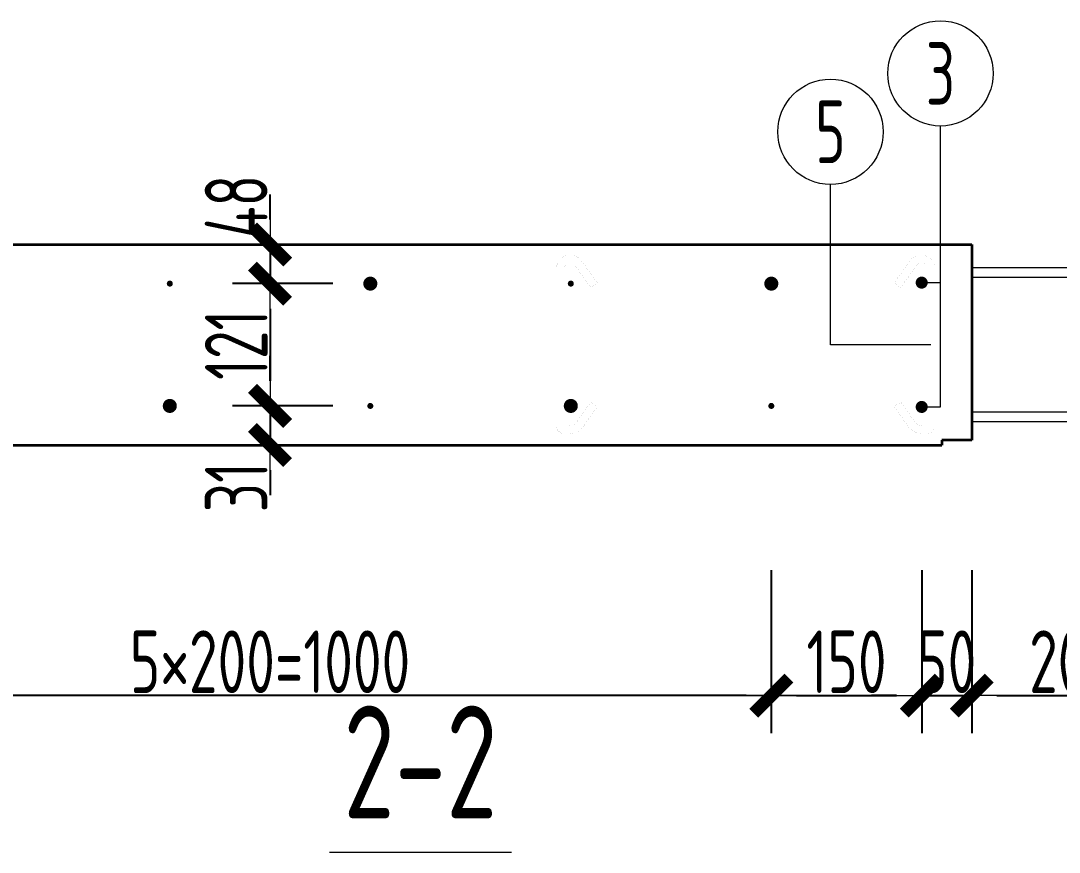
# Model space of a CAD drawing. Extents: x -85320 to 1679916, y -1321939 to 627.
# Drawn here: x 1114620 to 1118763, y -834776 to -831458 of the extents above; entities that cross this region are included whole.
import ezdxf
from ezdxf.enums import TextEntityAlignment as Align

# ---------------------------------------------------------------- set-up
doc = ezdxf.new("R2010")
doc.units = 0
doc.header["$LTSCALE"] = 1000
for name, color, linetype, lineweight in [('直线', 7, 'Continuous', 18), ('预制墙图名', 7, 'Continuous', 18), ('预制墙墙身水平筋', 130, 'Continuous', 18), ('预制墙墙身纵向受力筋', 1, 'Continuous', 18), ('预制墙墙身纵向非受力筋', 94, 'Continuous', 18), ('预制墙墙身附加筋', 94, 'Continuous', 18), ('预制墙拉筋', 130, 'Continuous', 18), ('预制墙详图标注', 3, 'Continuous', 18), ('预制墙详图轮廓', 3, 'Continuous', 35)]:
    doc.layers.add(name, color=color, linetype=linetype, lineweight=lineweight)
doc.styles.add('样式 1', font='yjkeng.shx', dxfattribs={"width": 0.7, "bigfont": 'yjkchn.shx'})
doc.styles.add('样式 2', font='yjkeng.shx', dxfattribs={"width": 0.7, "bigfont": 'yjkchn.shx'})
doc.dimstyles.new('盈建科结构', dxfattribs={"dimscale": 100, "dimtxt": 2.5, "dimasz": 1, "dimexe": 1.5, "dimexo": 0.625, "dimgap": 0.1, "dimtad": 1, "dimdec": 0, "dimrnd": 1, "dimzin": 0, "dimdsep": 46, "dimtxsty": '样式 1', "dimblk": '_yjkbk', "dimblk1": 'ARCHTICK', "dimblk2": 'ARCHTICK', "dimcen": 0.09, "dimadec": 0, "dimazin": 0, "dimtfac": 1, "dimtdec": 4, "dimtix": 1, "dimtmove": 2, "dimatfit": 3, "dimfxl": 1, "dimtolj": 1, "dimtzin": 0, "dimarcsym": 0})

# ---------------------------------------------------------------- blocks, each defined once
blk = doc.blocks.new('_yjkbk')
blk.add_line((-1, 0), (1.5, 0))
blk.add_lwpolyline([(-0.7, -0.7, 0.5, 0.5, 0), (0.7, 0.7, 0.5, 0.5, 0)], format="xyseb")
blk = doc.blocks.new('*D973')
at = {"layer": 'Defpoints', "color": 0, "transparency": 16777216}
for p in [(1115864.4, -832994.8), (1115614.4, -833150.8), (1115864.4, -833150.8)]:
    blk.add_point(p, dxfattribs=at)
at = {"layer": '预制墙详图标注', "color": 0, "lineweight": -2, "transparency": 16777216}
for p, q in [((1115614.4, -832894.8), (1115614.4, -832794.8)), ((1115864.4, -832994.8), (1115464.4, -832994.8)), ((1115614.4, -832994.8), (1115614.4, -833150.8)), ((1115864.4, -833150.8), (1115464.4, -833150.8)), ((1115614.4, -833250.8), (1115614.4, -833350.8))]:
    blk.add_line(p, q, dxfattribs=at)
at = {"layer": '预制墙详图标注', "color": 0, "lineweight": -2, "transparency": 16777216, "xscale": 100, "yscale": 100, "zscale": 100}
for p, rotation in [((1115614.4, -832994.8), 270), ((1115614.4, -833150.8), 90)]:
    blk.add_blockref('_yjkbk', p, dxfattribs=dict(at, rotation=rotation))
at = {"layer": '预制墙详图标注', "color": 0, "transparency": 16777216, "insert": (1115604.4, -833318.7), "char_height": 250, "attachment_point": 8, "rotation": 90, "style": '样式 1'}
blk.add_mtext('\\A1;31', dxfattribs=at)
blk = doc.blocks.new('_ArchTick')
at = {"color": 0, "linetype": 'ByBlock', "const_width": 0.4}
blk.add_lwpolyline([(-0.5, -0.5), (0.5, 0.5)], dxfattribs=at)
blk = doc.blocks.new('*D974')
at = {"layer": 'Defpoints', "color": 0, "transparency": 16777216}
for p in [(1115864.4, -832506.8), (1115614.4, -832994.8), (1115864.4, -832994.8)]:
    blk.add_point(p, dxfattribs=at)
at = {"layer": '预制墙详图标注', "color": 0, "lineweight": -2, "transparency": 16777216}
for p, q in [((1115864.4, -832506.8), (1115464.4, -832506.8)), ((1115614.4, -832606.8), (1115614.4, -832894.8)), ((1115864.4, -832994.8), (1115464.4, -832994.8))]:
    blk.add_line(p, q, dxfattribs=at)
at = {"layer": '预制墙详图标注', "color": 0, "lineweight": -2, "transparency": 16777216, "xscale": 100, "yscale": 100, "zscale": 100}
for p, rotation in [((1115614.4, -832506.8), 90), ((1115614.4, -832994.8), 270)]:
    blk.add_blockref('_yjkbk', p, dxfattribs=dict(at, rotation=rotation))
at = {"layer": '预制墙详图标注', "color": 0, "transparency": 16777216, "insert": (1115604.4, -832750.8), "char_height": 250, "attachment_point": 8, "rotation": 90, "style": '样式 1'}
blk.add_mtext('\\A1;121', dxfattribs=at)
blk = doc.blocks.new('*D975')
at = {"layer": 'Defpoints', "color": 0, "transparency": 16777216}
for p in [(1115864.4, -832350.8), (1115614.4, -832506.8), (1115864.4, -832506.8)]:
    blk.add_point(p, dxfattribs=at)
at = {"layer": '预制墙详图标注', "color": 0, "lineweight": -2, "transparency": 16777216}
for p, q in [((1115614.4, -832250.8), (1115614.4, -832150.8)), ((1115864.4, -832350.8), (1115464.4, -832350.8)), ((1115614.4, -832350.8), (1115614.4, -832506.8)), ((1115864.4, -832506.8), (1115464.4, -832506.8)), ((1115614.4, -832606.8), (1115614.4, -832706.8))]:
    blk.add_line(p, q, dxfattribs=at)
at = {"layer": '预制墙详图标注', "color": 0, "lineweight": -2, "transparency": 16777216, "xscale": 100, "yscale": 100, "zscale": 100}
for p, rotation in [((1115614.4, -832350.8), 270), ((1115614.4, -832506.8), 90)]:
    blk.add_blockref('_yjkbk', p, dxfattribs=dict(at, rotation=rotation))
at = {"layer": '预制墙详图标注', "color": 0, "transparency": 16777216, "insert": (1115604.4, -832198.6), "char_height": 250, "attachment_point": 8, "rotation": 90, "style": '样式 1'}
blk.add_mtext('\\A1;48', dxfattribs=at)
blk = doc.blocks.new('*D978')
at = {"layer": 'Defpoints', "color": 0, "transparency": 16777216}
for p in [(1118214.4, -833650.8), (1118414.4, -833650.8), (1118414.4, -834150.8)]:
    blk.add_point(p, dxfattribs=at)
at = {"layer": '预制墙详图标注', "color": 0, "lineweight": -2, "transparency": 16777216}
for p, q in [((1118214.4, -833650.8), (1118214.4, -834300.8)), ((1118414.4, -833650.8), (1118414.4, -834300.8)), ((1118114.4, -834150.8), (1118014.4, -834150.8)), ((1118214.4, -834150.8), (1118414.4, -834150.8)), ((1118514.4, -834150.8), (1118614.4, -834150.8))]:
    blk.add_line(p, q, dxfattribs=at)
at = {"layer": '预制墙详图标注', "color": 0, "lineweight": -2, "transparency": 16777216, "xscale": 100, "yscale": 100, "zscale": 100}
blk.add_blockref('_yjkbk', (1118214.4, -834150.8), dxfattribs=at)
at = {"layer": '预制墙详图标注', "color": 0, "lineweight": -2, "transparency": 16777216, "xscale": 100, "yscale": 100, "zscale": 100, "rotation": 180}
blk.add_blockref('_yjkbk', (1118414.4, -834150.8), dxfattribs=at)
at = {"layer": '预制墙详图标注', "color": 0, "transparency": 16777216, "insert": (1118314.4, -834140.8), "char_height": 250, "attachment_point": 8, "style": '样式 1'}
blk.add_mtext('\\A1;50', dxfattribs=at)
blk = doc.blocks.new('*D979')
at = {"layer": 'Defpoints', "color": 0, "transparency": 16777216}
for p in [(1118414.4, -833650.8), (1119214.4, -833650.8), (1119214.4, -834150.8)]:
    blk.add_point(p, dxfattribs=at)
at = {"layer": '预制墙详图标注', "color": 0, "lineweight": -2, "transparency": 16777216}
for p, q in [((1118414.4, -833650.8), (1118414.4, -834300.8)), ((1119214.4, -833650.8), (1119214.4, -834300.8)), ((1118514.4, -834150.8), (1119114.4, -834150.8))]:
    blk.add_line(p, q, dxfattribs=at)
at = {"layer": '预制墙详图标注', "color": 0, "lineweight": -2, "transparency": 16777216, "xscale": 100, "yscale": 100, "zscale": 100, "rotation": 180}
blk.add_blockref('_yjkbk', (1118414.4, -834150.8), dxfattribs=at)
at = {"layer": '预制墙详图标注', "color": 0, "lineweight": -2, "transparency": 16777216, "xscale": 100, "yscale": 100, "zscale": 100}
blk.add_blockref('_yjkbk', (1119214.4, -834150.8), dxfattribs=at)
at = {"layer": '预制墙详图标注', "color": 0, "transparency": 16777216, "insert": (1118814.4, -834140.8), "char_height": 250, "attachment_point": 8, "style": '样式 1'}
blk.add_mtext('\\A1;200', dxfattribs=at)
blk = doc.blocks.new('*D1000')
at = {"layer": 'Defpoints', "color": 0, "transparency": 16777216}
for p in [(1113614.4, -833650.8), (1117614.4, -833650.8), (1113614.4, -834150.8)]:
    blk.add_point(p, dxfattribs=at)
at = {"layer": '预制墙详图标注', "color": 0, "lineweight": -2, "transparency": 16777216}
for p, q in [((1113614.4, -833713.3), (1113614.4, -834300.8)), ((1117614.4, -833713.3), (1117614.4, -834300.8)), ((1117514.4, -834150.8), (1113714.4, -834150.8))]:
    blk.add_line(p, q, dxfattribs=at)
at = {"layer": '预制墙详图标注', "color": 0, "lineweight": -2, "transparency": 16777216, "xscale": 100, "yscale": 100, "zscale": 100}
for p, rotation in [((1113614.4, -834150.8), 179.99999999999), ((1117614.4, -834150.8), 359.99999999999)]:
    blk.add_blockref('_yjkbk', p, dxfattribs=dict(at, rotation=rotation))
at = {"layer": '预制墙详图标注', "color": 0, "transparency": 16777216, "insert": (1115614.4, -834140.8), "char_height": 250, "attachment_point": 8, "style": '样式 1'}
blk.add_mtext('\\A1;5×200=1000', dxfattribs=at)
blk = doc.blocks.new('*D1001')
at = {"layer": 'Defpoints', "color": 0, "transparency": 16777216}
for p in [(1117614.4, -833650.8), (1118214.4, -833650.8), (1118214.4, -834150.8)]:
    blk.add_point(p, dxfattribs=at)
at = {"layer": '预制墙详图标注', "color": 0, "lineweight": -2, "transparency": 16777216}
for p, q in [((1117614.4, -833650.8), (1117614.4, -834300.8)), ((1118214.4, -833650.8), (1118214.4, -834300.8)), ((1117714.4, -834150.8), (1118114.4, -834150.8))]:
    blk.add_line(p, q, dxfattribs=at)
at = {"layer": '预制墙详图标注', "color": 0, "lineweight": -2, "transparency": 16777216, "xscale": 100, "yscale": 100, "zscale": 100, "rotation": 180}
blk.add_blockref('_yjkbk', (1117614.4, -834150.8), dxfattribs=at)
at = {"layer": '预制墙详图标注', "color": 0, "lineweight": -2, "transparency": 16777216, "xscale": 100, "yscale": 100, "zscale": 100}
blk.add_blockref('_yjkbk', (1118214.4, -834150.8), dxfattribs=at)
at = {"layer": '预制墙详图标注', "color": 0, "transparency": 16777216, "insert": (1117914.4, -834140.8), "char_height": 250, "attachment_point": 8, "style": '样式 1'}
blk.add_mtext('\\A1;150', dxfattribs=at)
blk = doc.blocks.new('闭口右')
at = {"layer": '预制墙墙身水平筋', "lineweight": 18}
for p, q in [((1039314.4, -832442.8), (1040057.8, -832442.8)), ((1039314.4, -832442.8), (1040057.8, -832442.8)), ((1039314.4, -832442.8), (1040057.8, -832442.8)), ((1039314.4, -832442.8), (1040057.8, -832442.8)), ((1039314.4, -832442.8), (1040057.8, -832442.8)), ((1039314.4, -832442.8), (1040057.8, -832442.8)), ((1039314.4, -832442.8), (1040057.8, -832442.8)), ((1039314.4, -832442.8), (1040057.8, -832442.8)), ((1039314.4, -832442.8), (1040057.8, -832442.8)), ((1039314.4, -832442.8), (1040057.8, -832442.8)), ((1039314.4, -832442.8), (1040057.8, -832442.8)), ((1039314.4, -832442.8), (1040057.8, -832442.8)), ((1039314.4, -832442.8), (1040057.8, -832442.8)), ((1039314.4, -832442.8), (1040057.8, -832442.8)), ((1039314.4, -832442.8), (1040057.8, -832442.8)), ((1040057.8, -832482.8), (1039314.4, -832482.8)), ((1040057.8, -832482.8), (1039314.4, -832482.8)), ((1040057.8, -832482.8), (1039314.4, -832482.8)), ((1040057.8, -832482.8), (1039314.4, -832482.8)), ((1040057.8, -832482.8), (1039314.4, -832482.8)), ((1040057.8, -832482.8), (1039314.4, -832482.8)), ((1040057.8, -832482.8), (1039314.4, -832482.8)), ((1040057.8, -832482.8), (1039314.4, -832482.8)), ((1040057.8, -832482.8), (1039314.4, -832482.8)), ((1040057.8, -832482.8), (1039314.4, -832482.8)), ((1040057.8, -832482.8), (1039314.4, -832482.8)), ((1040057.8, -832482.8), (1039314.4, -832482.8)), ((1040057.8, -832482.8), (1039314.4, -832482.8)), ((1040057.8, -832482.8), (1039314.4, -832482.8)), ((1040057.8, -832482.8), (1039314.4, -832482.8)), ((1040094.4, -832547.7), (1040094.4, -832519.4)), ((1040094.4, -832547.7), (1040094.4, -832519.4)), ((1040094.4, -832547.7), (1040094.4, -832519.4)), ((1040094.4, -832547.7), (1040094.4, -832519.4)), ((1040094.4, -832547.7), (1040094.4, -832519.4)), ((1040094.4, -832547.7), (1040094.4, -832519.4)), ((1040094.4, -832547.7), (1040094.4, -832519.4)), ((1040094.4, -832547.7), (1040094.4, -832519.4)), ((1040094.4, -832547.7), (1040094.4, -832519.4)), ((1040094.4, -832547.7), (1040094.4, -832519.4)), ((1040094.4, -832547.7), (1040094.4, -832519.4)), ((1040094.4, -832547.7), (1040094.4, -832519.4)), ((1040094.4, -832547.7), (1040094.4, -832519.4)), ((1040094.4, -832547.7), (1040094.4, -832519.4)), ((1040094.4, -832547.7), (1040094.4, -832519.4)), ((1040134.4, -832519.4), (1040134.4, -832547.7)), ((1040134.4, -832519.4), (1040134.4, -832547.7)), ((1040134.4, -832519.4), (1040134.4, -832547.7)), ((1040134.4, -832519.4), (1040134.4, -832547.7)), ((1040134.4, -832519.4), (1040134.4, -832547.7)), ((1040134.4, -832519.4), (1040134.4, -832547.7)), ((1040134.4, -832519.4), (1040134.4, -832547.7)), ((1040134.4, -832519.4), (1040134.4, -832547.7)), ((1040134.4, -832519.4), (1040134.4, -832547.7)), ((1040134.4, -832519.4), (1040134.4, -832547.7)), ((1040134.4, -832519.4), (1040134.4, -832547.7)), ((1040134.4, -832519.4), (1040134.4, -832547.7)), ((1040134.4, -832519.4), (1040134.4, -832547.7)), ((1040134.4, -832519.4), (1040134.4, -832547.7)), ((1040134.4, -832519.4), (1040134.4, -832547.7)), ((1039314.4, -833018.8), (1040057.8, -833018.8)), ((1039314.4, -833018.8), (1040057.8, -833018.8)), ((1039314.4, -833018.8), (1040057.8, -833018.8)), ((1039314.4, -833018.8), (1040057.8, -833018.8)), ((1039314.4, -833018.8), (1040057.8, -833018.8)), ((1039314.4, -833018.8), (1040057.8, -833018.8)), ((1039314.4, -833018.8), (1040057.8, -833018.8)), ((1039314.4, -833018.8), (1040057.8, -833018.8)), ((1039314.4, -833018.8), (1040057.8, -833018.8)), ((1039314.4, -833018.8), (1040057.8, -833018.8)), ((1039314.4, -833018.8), (1040057.8, -833018.8)), ((1039314.4, -833018.8), (1040057.8, -833018.8)), ((1039314.4, -833018.8), (1040057.8, -833018.8)), ((1039314.4, -833018.8), (1040057.8, -833018.8)), ((1039314.4, -833018.8), (1040057.8, -833018.8)), ((1040057.8, -833058.8), (1039314.4, -833058.8))]:
    blk.add_line(p, q, dxfattribs=at)
at = {"layer": '预制墙墙身水平筋', "color": 4}
for p, q in [((1040094.4, -832519.4), (1040094.4, -832982.3)), ((1040134.4, -832519.4), (1040134.4, -832982.3))]:
    blk.add_line(p, q, dxfattribs=at)
at = {"layer": '预制墙墙身水平筋', "lineweight": 18}
for centre, radius, start, end in [((1040057.8, -832519.4), 76.6, 360, 90), ((1040057.8, -832519.4), 76.6, 360, 90), ((1040057.8, -832519.4), 76.6, 360, 90), ((1040057.8, -832519.4), 76.6, 360, 90), ((1040057.8, -832519.4), 76.6, 360, 90), ((1040057.8, -832519.4), 76.6, 360, 90), ((1040057.8, -832519.4), 76.6, 360, 90), ((1040057.8, -832519.4), 76.6, 360, 90), ((1040057.8, -832519.4), 76.6, 360, 90), ((1040057.8, -832519.4), 76.6, 360, 90), ((1040057.8, -832519.4), 76.6, 360, 90), ((1040057.8, -832519.4), 76.6, 360, 90), ((1040057.8, -832519.4), 76.6, 360, 90), ((1040057.8, -832519.4), 76.6, 360, 90), ((1040057.8, -832519.4), 36.6, 360, 90), ((1040057.8, -832519.4), 36.6, 360, 90), ((1040057.8, -832519.4), 36.6, 360, 90), ((1040057.8, -832519.4), 36.6, 360, 90), ((1040057.8, -832519.4), 36.6, 360, 90), ((1040057.8, -832519.4), 36.6, 360, 90), ((1040057.8, -832519.4), 36.6, 360, 90), ((1040057.8, -832519.4), 36.6, 360, 90), ((1040057.8, -832519.4), 36.6, 360, 90), ((1040057.8, -832519.4), 36.6, 360, 90), ((1040057.8, -832519.4), 36.6, 360, 90), ((1040057.8, -832519.4), 36.6, 360, 90), ((1040057.8, -832519.4), 36.6, 360, 90), ((1040057.8, -832519.4), 36.6, 360, 90), ((1040057.8, -832982.3), 36.6, 270, 0), ((1040057.8, -832982.3), 76.6, 270, 0), ((1040057.8, -832982.3), 36.6, 270, 0), ((1040057.8, -832982.3), 76.6, 270, 0), ((1040057.8, -832982.3), 36.6, 270, 0), ((1040057.8, -832982.3), 76.6, 270, 0), ((1040057.8, -832982.3), 36.6, 270, 0), ((1040057.8, -832982.3), 76.6, 270, 0), ((1040057.8, -832982.3), 36.6, 270, 0), ((1040057.8, -832982.3), 76.6, 270, 0), ((1040057.8, -832982.3), 36.6, 270, 0), ((1040057.8, -832982.3), 76.6, 270, 0), ((1040057.8, -832982.3), 36.6, 270, 0), ((1040057.8, -832982.3), 76.6, 270, 0), ((1040057.8, -832982.3), 36.6, 270, 0), ((1040057.8, -832982.3), 76.6, 270, 0), ((1040057.8, -832982.3), 36.6, 270, 0), ((1040057.8, -832982.3), 76.6, 270, 0), ((1040057.8, -832982.3), 36.6, 270, 0), ((1040057.8, -832982.3), 76.6, 270, 0), ((1040057.8, -832982.3), 36.6, 270, 0), ((1040057.8, -832982.3), 76.6, 270, 0), ((1040057.8, -832982.3), 36.6, 270, 0), ((1040057.8, -832982.3), 76.6, 270, 0), ((1040057.8, -832982.3), 36.6, 270, 0), ((1040057.8, -832982.3), 76.6, 270, 0), ((1040057.8, -832982.3), 36.6, 270, 0), ((1040057.8, -832982.3), 76.6, 270, 0)]:
    blk.add_arc(centre, radius, start, end, dxfattribs=at)

msp = doc.modelspace()

# ---------------------------------------------------------------- linework, layer by layer
at = {"layer": '直线', "lineweight": 18}
msp.add_line((1118214.371, -832502.848), (1118289.371, -832502.848), dxfattribs=at)
for points in [[(1118214.371, -832998.848), (1118289.371, -832998.848), (1118289.371, -831877.848)], [(1118250.371, -832750.848), (1117850.371, -832750.848), (1117850.371, -832110.848)]]:
    msp.add_lwpolyline(points, dxfattribs=at)
for centre in [(1118289.371, -831667.848), (1117850.371, -831900.848)]:
    msp.add_circle(centre, 210, dxfattribs=at)
at = {"layer": '预制墙图名', "lineweight": 18}
msp.add_line((1115850.909, -834775.848), (1116577.832, -834775.848), dxfattribs=at)
at = {"layer": '预制墙墙身水平筋', "lineweight": 18, "const_width": 0.18}
for points in [[(1112814.371, -832442.848), (1118414.371, -832442.848)], [(1112814.371, -832442.848), (1118414.371, -832442.848)], [(1112814.371, -832442.848), (1118414.371, -832442.848)], [(1112814.371, -832442.848), (1118414.371, -832442.848)], [(1112814.371, -832442.848), (1118414.371, -832442.848)], [(1112814.371, -832442.848), (1118414.371, -832442.848)], [(1112814.371, -832442.848), (1118414.371, -832442.848)], [(1112814.371, -832442.848), (1118414.371, -832442.848)], [(1112814.371, -832442.848), (1118414.371, -832442.848)], [(1112814.371, -832442.848), (1118414.371, -832442.848)], [(1112814.371, -832442.848), (1118414.371, -832442.848)], [(1112814.371, -832442.848), (1118414.371, -832442.848)], [(1112814.371, -832442.848), (1118414.371, -832442.848)], [(1112814.371, -832442.848), (1118414.371, -832442.848)], [(1112814.371, -832442.848), (1118414.371, -832442.848)], [(1118414.371, -832482.848), (1112814.371, -832482.848)], [(1118414.371, -832482.848), (1112814.371, -832482.848)], [(1118414.371, -832482.848), (1112814.371, -832482.848)], [(1118414.371, -832482.848), (1112814.371, -832482.848)], [(1118414.371, -832482.848), (1112814.371, -832482.848)], [(1118414.371, -832482.848), (1112814.371, -832482.848)], [(1118414.371, -832482.848), (1112814.371, -832482.848)], [(1118414.371, -832482.848), (1112814.371, -832482.848)], [(1118414.371, -832482.848), (1112814.371, -832482.848)], [(1118414.371, -832482.848), (1112814.371, -832482.848)], [(1118414.371, -832482.848), (1112814.371, -832482.848)], [(1118414.371, -832482.848), (1112814.371, -832482.848)], [(1118414.371, -832482.848), (1112814.371, -832482.848)], [(1118414.371, -832482.848), (1112814.371, -832482.848)], [(1118414.371, -832482.848), (1112814.371, -832482.848)], [(1112814.371, -833018.848), (1118414.371, -833018.848)], [(1112814.371, -833018.848), (1118414.371, -833018.848)], [(1112814.371, -833018.848), (1118414.371, -833018.848)], [(1112814.371, -833018.848), (1118414.371, -833018.848)], [(1112814.371, -833018.848), (1118414.371, -833018.848)], [(1112814.371, -833018.848), (1118414.371, -833018.848)], [(1112814.371, -833018.848), (1118414.371, -833018.848)], [(1112814.371, -833018.848), (1118414.371, -833018.848)], [(1112814.371, -833018.848), (1118414.371, -833018.848)], [(1112814.371, -833018.848), (1118414.371, -833018.848)], [(1112814.371, -833018.848), (1118414.371, -833018.848)], [(1112814.371, -833018.848), (1118414.371, -833018.848)], [(1112814.371, -833018.848), (1118414.371, -833018.848)], [(1112814.371, -833018.848), (1118414.371, -833018.848)], [(1112814.371, -833018.848), (1118414.371, -833018.848)], [(1118414.371, -833058.848), (1112814.371, -833058.848)], [(1118414.371, -833058.848), (1112814.371, -833058.848)], [(1118414.371, -833058.848), (1112814.371, -833058.848)], [(1118414.371, -833058.848), (1112814.371, -833058.848)], [(1118414.371, -833058.848), (1112814.371, -833058.848)], [(1118414.371, -833058.848), (1112814.371, -833058.848)], [(1118414.371, -833058.848), (1112814.371, -833058.848)], [(1118414.371, -833058.848), (1112814.371, -833058.848)], [(1118414.371, -833058.848), (1112814.371, -833058.848)], [(1118414.371, -833058.848), (1112814.371, -833058.848)], [(1118414.371, -833058.848), (1112814.371, -833058.848)], [(1118414.371, -833058.848), (1112814.371, -833058.848)], [(1118414.371, -833058.848), (1112814.371, -833058.848)], [(1118414.371, -833058.848), (1112814.371, -833058.848)], [(1118414.371, -833058.848), (1112814.371, -833058.848)]]:
    msp.add_lwpolyline(points, dxfattribs=at)
at = {"layer": '预制墙墙身纵向受力筋', "lineweight": 18, "const_width": 28}
for points in [[(1116028.371, -832506.848, 1), (1116000.371, -832506.848, 1)], [(1117628.371, -832506.848, 1), (1117600.371, -832506.848, 1)], [(1115228.371, -832994.848, 1), (1115200.371, -832994.848, 1)], [(1116828.371, -832994.848, 1), (1116800.371, -832994.848, 1)]]:
    msp.add_lwpolyline(points, format="xyb", close=True, dxfattribs=at)
at = {"layer": '预制墙墙身纵向非受力筋', "lineweight": 18, "const_width": 12}
for points in [[(1115220.371, -832506.848, 1), (1115208.371, -832506.848, 1)], [(1116820.371, -832506.848, 1), (1116808.371, -832506.848, 1)], [(1116020.371, -832994.848, 1), (1116008.371, -832994.848, 1)], [(1117620.371, -832994.848, 1), (1117608.371, -832994.848, 1)]]:
    msp.add_lwpolyline(points, format="xyb", close=True, dxfattribs=at)
at = {"layer": '预制墙墙身附加筋', "lineweight": 18, "const_width": 24}
for points in [[(1118226.371, -832502.848, 1), (1118202.371, -832502.848, 1)], [(1118226.371, -832998.848, 1), (1118202.371, -832998.848, 1)]]:
    msp.add_lwpolyline(points, format="xyb", close=True, dxfattribs=at)
at = {"layer": '预制墙拉筋', "lineweight": 18, "const_width": 0.18}
for points in [[(1116919.865, -832997.686), (1116864.752, -833075.598, -0.24342753), (1116804.368, -833106.848), (1116789.37, -833106.848, -0.41421357), (1116758.371, -833075.849), (1116758.371, -832440.846, -0.41421357), (1116804.368, -832394.848), (1116819.367, -832394.848, -0.24342753), (1116856.09, -832413.853), (1116919.865, -832504.01), (1116893.741, -832522.49), (1116829.966, -832432.333, 0.24342753), (1116819.367, -832426.848), (1116804.368, -832426.848, 0.41421357), (1116790.371, -832440.846), (1116790.371, -833075.849), (1116788.368, -833075.849, 0.41421357), (1116789.37, -833076.851), (1116789.37, -833074.848), (1116804.368, -833074.848, 0.24342753), (1116838.627, -833057.118), (1116893.741, -832979.206)], [(1116919.865, -832997.686), (1116864.752, -833075.598, -0.24342753), (1116804.368, -833106.848), (1116789.37, -833106.848, -0.41421357), (1116758.371, -833075.849), (1116758.371, -832440.846, -0.41421357), (1116804.368, -832394.848), (1116819.367, -832394.848, -0.24342753), (1116856.09, -832413.853), (1116919.865, -832504.01), (1116893.741, -832522.49), (1116829.966, -832432.333, 0.24342753), (1116819.367, -832426.848), (1116804.368, -832426.848, 0.41421357), (1116790.371, -832440.846), (1116790.371, -833075.849), (1116788.368, -833075.849, 0.41421357), (1116789.37, -833076.851), (1116789.37, -833074.848), (1116804.368, -833074.848, 0.24342753), (1116838.627, -833057.118), (1116893.741, -832979.206)], [(1116919.865, -832997.686), (1116864.752, -833075.598, -0.24342753), (1116804.368, -833106.848), (1116789.37, -833106.848, -0.41421357), (1116758.371, -833075.849), (1116758.371, -832440.846, -0.41421357), (1116804.368, -832394.848), (1116819.367, -832394.848, -0.24342753), (1116856.09, -832413.853), (1116919.865, -832504.01), (1116893.741, -832522.49), (1116829.966, -832432.333, 0.24342753), (1116819.367, -832426.848), (1116804.368, -832426.848, 0.41421357), (1116790.371, -832440.846), (1116790.371, -833075.849), (1116788.368, -833075.849, 0.41421357), (1116789.37, -833076.851), (1116789.37, -833074.848), (1116804.368, -833074.848, 0.24342753), (1116838.627, -833057.118), (1116893.741, -832979.206)], [(1116919.865, -832997.686), (1116864.752, -833075.598, -0.24342753), (1116804.368, -833106.848), (1116789.37, -833106.848, -0.41421357), (1116758.371, -833075.849), (1116758.371, -832440.846, -0.41421357), (1116804.368, -832394.848), (1116819.367, -832394.848, -0.24342753), (1116856.09, -832413.853), (1116919.865, -832504.01), (1116893.741, -832522.49), (1116829.966, -832432.333, 0.24342753), (1116819.367, -832426.848), (1116804.368, -832426.848, 0.41421357), (1116790.371, -832440.846), (1116790.371, -833075.849), (1116788.368, -833075.849, 0.41421357), (1116789.37, -833076.851), (1116789.37, -833074.848), (1116804.368, -833074.848, 0.24342753), (1116838.627, -833057.118), (1116893.741, -832979.206)], [(1116919.865, -832997.686), (1116864.752, -833075.598, -0.24342753), (1116804.368, -833106.848), (1116789.37, -833106.848, -0.41421357), (1116758.371, -833075.849), (1116758.371, -832440.846, -0.41421357), (1116804.368, -832394.848), (1116819.367, -832394.848, -0.24342753), (1116856.09, -832413.853), (1116919.865, -832504.01), (1116893.741, -832522.49), (1116829.966, -832432.333, 0.24342753), (1116819.367, -832426.848), (1116804.368, -832426.848, 0.41421357), (1116790.371, -832440.846), (1116790.371, -833075.849), (1116788.368, -833075.849, 0.41421357), (1116789.37, -833076.851), (1116789.37, -833074.848), (1116804.368, -833074.848, 0.24342753), (1116838.627, -833057.118), (1116893.741, -832979.206)], [(1118131.001, -832979.206), (1118186.114, -833057.118, 0.24342753), (1118220.373, -833074.848), (1118235.372, -833074.848), (1118235.372, -833076.851, 0.41421357), (1118236.373, -833075.849), (1118234.371, -833075.849), (1118234.371, -832440.846, 0.41421357), (1118220.373, -832426.848), (1118205.374, -832426.848, 0.24342753), (1118194.776, -832432.333), (1118131.001, -832522.49), (1118104.876, -832504.01), (1118168.652, -832413.853, -0.24342753), (1118205.374, -832394.848), (1118220.373, -832394.848, -0.41421357), (1118266.371, -832440.846), (1118266.371, -833075.849, -0.41421357), (1118235.372, -833106.848), (1118220.373, -833106.848, -0.24342753), (1118159.99, -833075.598), (1118104.876, -832997.686)], [(1118131.001, -832979.206), (1118186.114, -833057.118, 0.24342753), (1118220.373, -833074.848), (1118235.372, -833074.848), (1118235.372, -833076.851, 0.41421357), (1118236.373, -833075.849), (1118234.371, -833075.849), (1118234.371, -832440.846, 0.41421357), (1118220.373, -832426.848), (1118205.374, -832426.848, 0.24342753), (1118194.776, -832432.333), (1118131.001, -832522.49), (1118104.876, -832504.01), (1118168.652, -832413.853, -0.24342753), (1118205.374, -832394.848), (1118220.373, -832394.848, -0.41421357), (1118266.371, -832440.846), (1118266.371, -833075.849, -0.41421357), (1118235.372, -833106.848), (1118220.373, -833106.848, -0.24342753), (1118159.99, -833075.598), (1118104.876, -832997.686)], [(1118131.001, -832979.206), (1118186.114, -833057.118, 0.24342753), (1118220.373, -833074.848), (1118235.372, -833074.848), (1118235.372, -833076.851, 0.41421357), (1118236.373, -833075.849), (1118234.371, -833075.849), (1118234.371, -832440.846, 0.41421357), (1118220.373, -832426.848), (1118205.374, -832426.848, 0.24342753), (1118194.776, -832432.333), (1118131.001, -832522.49), (1118104.876, -832504.01), (1118168.652, -832413.853, -0.24342753), (1118205.374, -832394.848), (1118220.373, -832394.848, -0.41421357), (1118266.371, -832440.846), (1118266.371, -833075.849, -0.41421357), (1118235.372, -833106.848), (1118220.373, -833106.848, -0.24342753), (1118159.99, -833075.598), (1118104.876, -832997.686)], [(1118131.001, -832979.206), (1118186.114, -833057.118, 0.24342753), (1118220.373, -833074.848), (1118235.372, -833074.848), (1118235.372, -833076.851, 0.41421357), (1118236.373, -833075.849), (1118234.371, -833075.849), (1118234.371, -832440.846, 0.41421357), (1118220.373, -832426.848), (1118205.374, -832426.848, 0.24342753), (1118194.776, -832432.333), (1118131.001, -832522.49), (1118104.876, -832504.01), (1118168.652, -832413.853, -0.24342753), (1118205.374, -832394.848), (1118220.373, -832394.848, -0.41421357), (1118266.371, -832440.846), (1118266.371, -833075.849, -0.41421357), (1118235.372, -833106.848), (1118220.373, -833106.848, -0.24342753), (1118159.99, -833075.598), (1118104.876, -832997.686)], [(1118131.001, -832979.206), (1118186.114, -833057.118, 0.24342753), (1118220.373, -833074.848), (1118235.372, -833074.848), (1118235.372, -833076.851, 0.41421357), (1118236.373, -833075.849), (1118234.371, -833075.849), (1118234.371, -832440.846, 0.41421357), (1118220.373, -832426.848), (1118205.374, -832426.848, 0.24342753), (1118194.776, -832432.333), (1118131.001, -832522.49), (1118104.876, -832504.01), (1118168.652, -832413.853, -0.24342753), (1118205.374, -832394.848), (1118220.373, -832394.848, -0.41421357), (1118266.371, -832440.846), (1118266.371, -833075.849, -0.41421357), (1118235.372, -833106.848), (1118220.373, -833106.848, -0.24342753), (1118159.99, -833075.598), (1118104.876, -832997.686)], [(1118131.001, -832979.206), (1118186.114, -833057.118, 0.24342753), (1118220.373, -833074.848), (1118235.372, -833074.848), (1118235.372, -833076.851, 0.41421357), (1118236.373, -833075.849), (1118234.371, -833075.849), (1118234.371, -832440.846, 0.41421357), (1118220.373, -832426.848), (1118205.374, -832426.848, 0.24342753), (1118194.776, -832432.333), (1118131.001, -832522.49), (1118104.876, -832504.01), (1118168.652, -832413.853, -0.24342753), (1118205.374, -832394.848), (1118220.373, -832394.848, -0.41421357), (1118266.371, -832440.846), (1118266.371, -833075.849, -0.41421357), (1118235.372, -833106.848), (1118220.373, -833106.848, -0.24342753), (1118159.99, -833075.598), (1118104.876, -832997.686)], [(1118131.001, -832979.206), (1118186.114, -833057.118, 0.24342753), (1118220.373, -833074.848), (1118235.372, -833074.848), (1118235.372, -833076.851, 0.41421357), (1118236.373, -833075.849), (1118234.371, -833075.849), (1118234.371, -832440.846, 0.41421357), (1118220.373, -832426.848), (1118205.374, -832426.848, 0.24342753), (1118194.776, -832432.333), (1118131.001, -832522.49), (1118104.876, -832504.01), (1118168.652, -832413.853, -0.24342753), (1118205.374, -832394.848), (1118220.373, -832394.848, -0.41421357), (1118266.371, -832440.846), (1118266.371, -833075.849, -0.41421357), (1118235.372, -833106.848), (1118220.373, -833106.848, -0.24342753), (1118159.99, -833075.598), (1118104.876, -832997.686)], [(1118131.001, -832979.206), (1118186.114, -833057.118, 0.24342753), (1118220.373, -833074.848), (1118235.372, -833074.848), (1118235.372, -833076.851, 0.41421357), (1118236.373, -833075.849), (1118234.371, -833075.849), (1118234.371, -832440.846, 0.41421357), (1118220.373, -832426.848), (1118205.374, -832426.848, 0.24342753), (1118194.776, -832432.333), (1118131.001, -832522.49), (1118104.876, -832504.01), (1118168.652, -832413.853, -0.24342753), (1118205.374, -832394.848), (1118220.373, -832394.848, -0.41421357), (1118266.371, -832440.846), (1118266.371, -833075.849, -0.41421357), (1118235.372, -833106.848), (1118220.373, -833106.848, -0.24342753), (1118159.99, -833075.598), (1118104.876, -832997.686)], [(1118131.001, -832979.206), (1118186.114, -833057.118, 0.24342753), (1118220.373, -833074.848), (1118235.372, -833074.848), (1118235.372, -833076.851, 0.41421357), (1118236.373, -833075.849), (1118234.371, -833075.849), (1118234.371, -832440.846, 0.41421357), (1118220.373, -832426.848), (1118205.374, -832426.848, 0.24342753), (1118194.776, -832432.333), (1118131.001, -832522.49), (1118104.876, -832504.01), (1118168.652, -832413.853, -0.24342753), (1118205.374, -832394.848), (1118220.373, -832394.848, -0.41421357), (1118266.371, -832440.846), (1118266.371, -833075.849, -0.41421357), (1118235.372, -833106.848), (1118220.373, -833106.848, -0.24342753), (1118159.99, -833075.598), (1118104.876, -832997.686)], [(1118131.001, -832979.206), (1118186.114, -833057.118, 0.24342753), (1118220.373, -833074.848), (1118235.372, -833074.848), (1118235.372, -833076.851, 0.41421357), (1118236.373, -833075.849), (1118234.371, -833075.849), (1118234.371, -832440.846, 0.41421357), (1118220.373, -832426.848), (1118205.374, -832426.848, 0.24342753), (1118194.776, -832432.333), (1118131.001, -832522.49), (1118104.876, -832504.01), (1118168.652, -832413.853, -0.24342753), (1118205.374, -832394.848), (1118220.373, -832394.848, -0.41421357), (1118266.371, -832440.846), (1118266.371, -833075.849, -0.41421357), (1118235.372, -833106.848), (1118220.373, -833106.848, -0.24342753), (1118159.99, -833075.598), (1118104.876, -832997.686)], [(1118131.001, -832979.206), (1118186.114, -833057.118, 0.24342753), (1118220.373, -833074.848), (1118235.372, -833074.848), (1118235.372, -833076.851, 0.41421357), (1118236.373, -833075.849), (1118234.371, -833075.849), (1118234.371, -832440.846, 0.41421357), (1118220.373, -832426.848), (1118205.374, -832426.848, 0.24342753), (1118194.776, -832432.333), (1118131.001, -832522.49), (1118104.876, -832504.01), (1118168.652, -832413.853, -0.24342753), (1118205.374, -832394.848), (1118220.373, -832394.848, -0.41421357), (1118266.371, -832440.846), (1118266.371, -833075.849, -0.41421357), (1118235.372, -833106.848), (1118220.373, -833106.848, -0.24342753), (1118159.99, -833075.598), (1118104.876, -832997.686)], [(1118131.001, -832979.206), (1118186.114, -833057.118, 0.24342753), (1118220.373, -833074.848), (1118235.372, -833074.848), (1118235.372, -833076.851, 0.41421357), (1118236.373, -833075.849), (1118234.371, -833075.849), (1118234.371, -832440.846, 0.41421357), (1118220.373, -832426.848), (1118205.374, -832426.848, 0.24342753), (1118194.776, -832432.333), (1118131.001, -832522.49), (1118104.876, -832504.01), (1118168.652, -832413.853, -0.24342753), (1118205.374, -832394.848), (1118220.373, -832394.848, -0.41421357), (1118266.371, -832440.846), (1118266.371, -833075.849, -0.41421357), (1118235.372, -833106.848), (1118220.373, -833106.848, -0.24342753), (1118159.99, -833075.598), (1118104.876, -832997.686)], [(1118131.001, -832979.206), (1118186.114, -833057.118, 0.24342753), (1118220.373, -833074.848), (1118235.372, -833074.848), (1118235.372, -833076.851, 0.41421357), (1118236.373, -833075.849), (1118234.371, -833075.849), (1118234.371, -832440.846, 0.41421357), (1118220.373, -832426.848), (1118205.374, -832426.848, 0.24342753), (1118194.776, -832432.333), (1118131.001, -832522.49), (1118104.876, -832504.01), (1118168.652, -832413.853, -0.24342753), (1118205.374, -832394.848), (1118220.373, -832394.848, -0.41421357), (1118266.371, -832440.846), (1118266.371, -833075.849, -0.41421357), (1118235.372, -833106.848), (1118220.373, -833106.848, -0.24342753), (1118159.99, -833075.598), (1118104.876, -832997.686)], [(1118131.001, -832979.206), (1118186.114, -833057.118, 0.24342753), (1118220.373, -833074.848), (1118235.372, -833074.848), (1118235.372, -833076.851, 0.41421357), (1118236.373, -833075.849), (1118234.371, -833075.849), (1118234.371, -832440.846, 0.41421357), (1118220.373, -832426.848), (1118205.374, -832426.848, 0.24342753), (1118194.776, -832432.333), (1118131.001, -832522.49), (1118104.876, -832504.01), (1118168.652, -832413.853, -0.24342753), (1118205.374, -832394.848), (1118220.373, -832394.848, -0.41421357), (1118266.371, -832440.846), (1118266.371, -833075.849, -0.41421357), (1118235.372, -833106.848), (1118220.373, -833106.848, -0.24342753), (1118159.99, -833075.598), (1118104.876, -832997.686)], [(1118131.001, -832979.206), (1118186.114, -833057.118, 0.24342753), (1118220.373, -833074.848), (1118235.372, -833074.848), (1118235.372, -833076.851, 0.41421357), (1118236.373, -833075.849), (1118234.371, -833075.849), (1118234.371, -832440.846, 0.41421357), (1118220.373, -832426.848), (1118205.374, -832426.848, 0.24342753), (1118194.776, -832432.333), (1118131.001, -832522.49), (1118104.876, -832504.01), (1118168.652, -832413.853, -0.24342753), (1118205.374, -832394.848), (1118220.373, -832394.848, -0.41421357), (1118266.371, -832440.846), (1118266.371, -833075.849, -0.41421357), (1118235.372, -833106.848), (1118220.373, -833106.848, -0.24342753), (1118159.99, -833075.598), (1118104.876, -832997.686)]]:
    msp.add_lwpolyline(points, format="xyb", close=True, dxfattribs=at)
at = {"layer": '预制墙详图轮廓', "lineweight": 35}
for p, q in [((1112934.371, -832350.848), (1118294.371, -832350.848)), ((1118294.371, -832350.848), (1118414.371, -832350.848)), ((1118414.371, -832350.848), (1118414.371, -833130.848)), ((1112934.371, -833150.848), (1118294.371, -833150.848)), ((1118414.371, -833130.848), (1118294.371, -833130.848)), ((1118294.371, -833130.848), (1118294.371, -833150.848))]:
    msp.add_line(p, q, dxfattribs=at)

# ---------------------------------------------------------------- block references
at = {"layer": '预制墙墙身水平筋', "color": 4}
msp.add_blockref('闭口右', (79100, 0), dxfattribs=at)

# ---------------------------------------------------------------- texts
at = {"layer": '直线', "linetype": 'Continuous', "style": '样式 1', "width": 0.7}
for s, p in [('3', (1118289.371, -831667.848)), ('5', (1117850.371, -831900.848))]:
    msp.add_text(s, height=250, dxfattribs=at).set_placement(p, align=Align.MIDDLE_CENTER)
at = {"layer": '预制墙图名', "linetype": 'Continuous', "style": '样式 2', "width": 0.7}
msp.add_text('2-2', height=450, dxfattribs=at).set_placement((1116214.371, -834775.848), align=Align.BOTTOM_CENTER)

# ---------------------------------------------------------------- dimensions: what is measured, and where the dimension line sits
at = {"layer": '预制墙详图标注'}
for base, p1, p2, text, picture, middle in [((1115614.371, -832506.848), (1115864.371, -832350.848), (1115864.371, -832506.848), '48', '*D975', (1115479.371, -832198.619)), ((1115614.371, -833150.848), (1115864.371, -832994.848), (1115864.371, -833150.848), '31', '*D973', (1115479.371, -833318.714))]:
    dim = msp.add_linear_dim(base=base, p1=p1, p2=p2, angle=270, text=text, dimstyle='盈建科结构', override={"dimexo": 0, "dimlfac": 0.25, "dimrnd": 5}, dxfattribs=at)
    dim.commit()
    dim.dimension.update_dxf_attribs({"geometry": picture, "text_midpoint": middle, "dimtype": 161})
for p1, p2, distance, text, override, picture, middle in [((1115864.371, -832506.848), (1115864.371, -832994.848), -250, '121', {"dimscale": 100, "dimtxt": 2.5, "dimasz": 1, "dimexe": 1.5, "dimexo": 0, "dimgap": 0.1, "dimtad": 1, "dimlfac": 0.25, "dimrnd": 5, "dimdle": 0, "dimfxlon": 0}, '*D974', (1115479.371, -832750.848)), ((1117614.371, -833650.848), (1113614.371, -833650.848), 500, '5×200=1000', {"dimscale": 100, "dimtxt": 2.5, "dimasz": 1, "dimexe": 1.5, "dimexo": 0.625, "dimgap": 0.1, "dimtad": 1, "dimlfac": 0.25, "dimrnd": 5, "dimdle": 0, "dimtix": 1, "dimfxlon": 0}, '*D1000', (1115614.371, -834015.848))]:
    dim = msp.add_aligned_dim(p1=p1, p2=p2, distance=distance, text=text, dimstyle='盈建科结构', override=override, dxfattribs=at)
    dim.commit()
    dim.dimension.update_dxf_attribs({"geometry": picture, "text_midpoint": middle})
for p1, p2, picture, middle in [((1117614.371, -833650.848), (1118214.371, -833650.848), '*D1001', (1117914.371, -834015.848)), ((1118214.371, -833650.848), (1118414.371, -833650.848), '*D978', (1118314.371, -834015.848)), ((1118414.371, -833650.848), (1119214.371, -833650.848), '*D979', (1118814.371, -834015.848))]:
    dim = msp.add_aligned_dim(p1=p1, p2=p2, distance=-500, dimstyle='盈建科结构', override={"dimscale": 100, "dimtxt": 2.5, "dimasz": 1, "dimexe": 1.5, "dimexo": 0, "dimgap": 0.1, "dimtad": 1, "dimlfac": 0.25, "dimrnd": 5, "dimdle": 0, "dimfxlon": 0}, dxfattribs=at)
    dim.commit()
    dim.dimension.update_dxf_attribs({"geometry": picture, "text_midpoint": middle})

doc.saveas('drawing.dxf')
